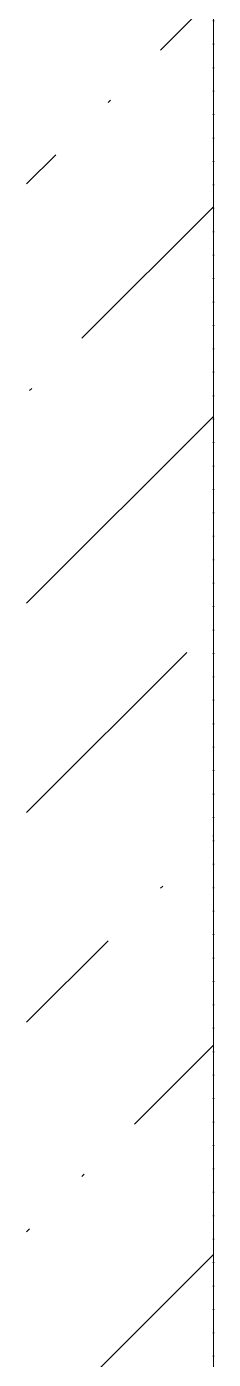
# Model space of a CAD drawing. Header units: millimetres. Extents: x -60946 to 138510, y -262288 to 24501.
# Drawn here: x 45609 to 45809, y -246384 to -244956 of the extents above; entities that cross this region are included whole.
import ezdxf

# ---------------------------------------------------------------- set-up
doc = ezdxf.new("R2010")
doc.units = ezdxf.units.MM
doc.linetypes.add('ADSK_Линия сетки', pattern=[25, 20, -2.5, 0, -2.5])
for name, color, linetype, lineweight in [('Оси', 7, 'Continuous', 9), ('Стены наружные', 7, 'Continuous', 18), ('Стены несущие', 7, 'Continuous', 30)]:
    doc.layers.add(name, color=color, linetype=linetype, lineweight=lineweight)

msp = doc.modelspace()

# ---------------------------------------------------------------- hatches: boundary and pattern name
at = {"layer": 'Стены наружные', "lineweight": 9}
h = msp.add_hatch(dxfattribs=at)
h.set_pattern_fill('FP_2', color=256, style=0, pattern_type=2)
h.set_pattern_definition([(45, (9.36, -250313.7), (84.18955, 308.69595), [396.875, -79.375, 3.353, -76.022])])
h.paths.add_polyline_path([(45609.3615, -247708.7359), (45809.3615, -247708.7359), (45809.3615, -239108.7359), (45609.3615, -239108.7359), (45609.3615, -247508.7359)])

# ---------------------------------------------------------------- linework, layer by layer
at = {"layer": 'Оси', "color": 253, "linetype": 'ADSK_Линия сетки', "lineweight": 5, "true_color": 0xaaaaaa}
msp.add_line((45809.3615, -261287.5872), (45809.3615, -240286.2598), dxfattribs=at)
at = {"layer": 'Стены несущие', "lineweight": 9}
msp.add_line((45809.3615, -247583.7359), (45809.3615, -243808.7359), dxfattribs=at)

doc.saveas('drawing.dxf')
